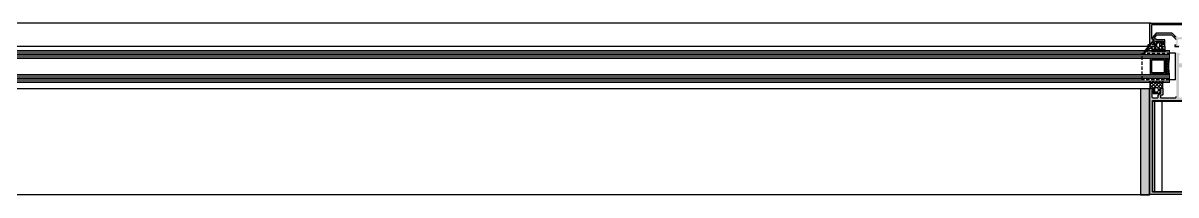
# Model space of a CAD drawing. Header units: millimetres. Extents: x 809 to 8159, y 33 to 4533.
# Drawn here: x 3006 to 3093.2, y 3467.1 to 3480 of the extents above; entities that cross this region are included whole.
import ezdxf

# ---------------------------------------------------------------- set-up
doc = ezdxf.new("R2010")
doc.units = ezdxf.units.MM
doc.linetypes.add('HIDDEN', pattern=[0.375, 0.25, -0.125])
for name, color, linetype in [('3', 11, 'Continuous'), ('5', 11, 'Continuous'), ('FITILLER', 240, 'Continuous'), ('GORUNUS-TARAMA', 11, 'Continuous')]:
    doc.layers.add(name, color=color, linetype=linetype)
doc.layers.add('cam', color=5, linetype='Continuous', lineweight=0)

# ---------------------------------------------------------------- blocks, each defined once
blk = doc.blocks.new('ajsdfxcvzx')
h = blk.add_hatch(color=256)
edge = h.paths.add_edge_path()
edge.add_arc((35051.962, -5111.428), 0.05, 0, 90)
edge.add_line((35051.962, -5111.378), (35047.322, -5111.378))
edge.add_arc((35047.322, -5111.428), 0.05, 90, 180)
edge.add_line((35047.272, -5111.428), (35047.272, -5112.382))
edge.add_line((35047.272, -5112.382), (35047.404, -5112.493))
edge.add_arc((35047.372, -5112.531), 0.05, -40, 50, ccw=False)
edge.add_line((35047.41, -5112.563), (35047.177, -5112.841))
edge.add_arc((35047.162, -5112.828), 0.02, 180, 320, ccw=False)
edge.add_line((35047.142, -5112.828), (35047.142, -5111.298))
edge.add_arc((35047.192, -5111.298), 0.05, 90, 180, ccw=False)
edge.add_line((35047.192, -5111.248), (35052.092, -5111.248))
edge.add_arc((35052.092, -5111.298), 0.05, 0, 90, ccw=False)
edge.add_line((35052.142, -5111.298), (35052.142, -5112.828))
edge.add_arc((35052.122, -5112.828), 0.02, -140, 0, ccw=False)
edge.add_line((35052.107, -5112.841), (35051.873, -5112.563))
edge.add_arc((35051.912, -5112.531), 0.05, 130, 220, ccw=False)
edge.add_line((35051.88, -5112.493), (35052.012, -5112.382))
edge.add_line((35052.012, -5112.382), (35052.012, -5111.428))
h = blk.add_hatch(color=256)
edge = h.paths.add_edge_path()
edge.add_line((35051.12, -5112.622), (35051.719, -5112.622))
edge.add_line((35051.719, -5112.622), (35051.954, -5112.902))
edge.add_line((35051.954, -5112.902), (35051.75, -5112.902))
edge.add_line((35051.75, -5112.902), (35051.75, -5112.972))
edge.add_arc((35051.8, -5112.972), 0.05, 180, 270)
edge.add_line((35051.8, -5113.022), (35052.137, -5113.022))
edge.add_line((35052.137, -5113.022), (35052.137, -5112.916))
edge.add_line((35052.137, -5112.916), (35051.838, -5112.56))
edge.add_arc((35051.877, -5112.528), 0.05, 130, 220, ccw=False)
edge.add_line((35051.844, -5112.49), (35051.934, -5112.415))
edge.add_arc((35051.902, -5112.377), 0.05, 310, 400)
edge.add_line((35051.94, -5112.344), (35051.684, -5112.04))
edge.add_arc((35051.646, -5112.072), 0.05, 40, 90)
edge.add_line((35051.646, -5112.022), (35050.466, -5112.022))
edge.add_arc((35050.466, -5112.072), 0.05, 90, 135)
edge.add_line((35050.431, -5112.036), (35050.254, -5112.214))
edge.add_line((35050.254, -5112.214), (35050.254, -5112.256))
edge.add_line((35050.254, -5112.256), (35050.211, -5112.256))
edge.add_line((35050.211, -5112.256), (35050.157, -5112.311))
edge.add_arc((35050.121, -5112.276), 0.05, 270, 315, ccw=False)
edge.add_line((35050.121, -5112.326), (35049.163, -5112.326))
edge.add_arc((35049.163, -5112.276), 0.05, 225, 270, ccw=False)
edge.add_line((35049.127, -5112.311), (35049.072, -5112.256))
edge.add_line((35049.072, -5112.256), (35049.03, -5112.256))
edge.add_line((35049.03, -5112.256), (35049.03, -5112.214))
edge.add_line((35049.03, -5112.214), (35048.853, -5112.036))
edge.add_arc((35048.817, -5112.072), 0.05, 45, 90)
edge.add_line((35048.817, -5112.022), (35047.638, -5112.022))
edge.add_arc((35047.638, -5112.072), 0.05, 90, 140)
edge.add_line((35047.599, -5112.04), (35047.344, -5112.344))
edge.add_arc((35047.382, -5112.377), 0.05, 140, 230)
edge.add_line((35047.35, -5112.415), (35047.439, -5112.49))
edge.add_arc((35047.407, -5112.528), 0.05, -40, 50, ccw=False)
edge.add_line((35047.446, -5112.56), (35047.147, -5112.916))
edge.add_line((35047.147, -5112.916), (35047.147, -5113.022))
edge.add_line((35047.147, -5113.022), (35047.484, -5113.022))
edge.add_arc((35047.484, -5112.972), 0.05, 270, 360)
edge.add_line((35047.534, -5112.972), (35047.534, -5112.902))
edge.add_line((35047.534, -5112.902), (35047.329, -5112.902))
edge.add_line((35047.329, -5112.902), (35047.564, -5112.622))
edge.add_line((35047.564, -5112.622), (35048.164, -5112.622))
edge.add_line((35048.164, -5112.622), (35048.164, -5112.902))
edge.add_line((35048.164, -5112.902), (35048.034, -5112.902))
edge.add_line((35048.034, -5112.902), (35048.034, -5112.972))
edge.add_arc((35048.084, -5112.972), 0.05, 180, 270)
edge.add_line((35048.084, -5113.022), (35048.284, -5113.022))
edge.add_line((35048.284, -5113.022), (35048.284, -5112.552))
edge.add_arc((35048.234, -5112.552), 0.05, 360, 450)
edge.add_line((35048.234, -5112.502), (35047.658, -5112.502))
edge.add_arc((35047.658, -5112.452), 0.05, 230, 270, ccw=False)
edge.add_line((35047.626, -5112.49), (35047.519, -5112.4))
edge.add_arc((35047.551, -5112.362), 0.05, 140, 230, ccw=False)
edge.add_line((35047.513, -5112.33), (35047.655, -5112.16))
edge.add_arc((35047.694, -5112.192), 0.05, 90, 140, ccw=False)
edge.add_line((35047.694, -5112.142), (35048.768, -5112.142))
edge.add_arc((35048.768, -5112.192), 0.05, 45, 90, ccw=False)
edge.add_line((35048.803, -5112.156), (35049.127, -5112.481))
edge.add_arc((35049.092, -5112.516), 0.05, 0, 45, ccw=False)
edge.add_line((35049.142, -5112.516), (35049.142, -5112.922))
edge.add_line((35049.142, -5112.922), (35049.042, -5112.922))
edge.add_line((35049.042, -5112.922), (35049.042, -5113.022))
edge.add_line((35049.042, -5113.022), (35049.342, -5113.022))
edge.add_arc((35049.342, -5112.972), 0.05, 270, 360)
edge.add_line((35049.392, -5112.972), (35049.392, -5112.902))
edge.add_line((35049.392, -5112.902), (35049.262, -5112.902))
edge.add_line((35049.262, -5112.902), (35049.262, -5112.526))
edge.add_arc((35049.312, -5112.526), 0.05, 90, 180, ccw=False)
edge.add_line((35049.312, -5112.476), (35049.972, -5112.476))
edge.add_arc((35049.972, -5112.526), 0.05, 0, 90, ccw=False)
edge.add_line((35050.022, -5112.526), (35050.022, -5112.902))
edge.add_line((35050.022, -5112.902), (35049.892, -5112.902))
edge.add_line((35049.892, -5112.902), (35049.892, -5112.972))
edge.add_arc((35049.942, -5112.972), 0.05, 180, 270)
edge.add_line((35049.942, -5113.022), (35050.242, -5113.022))
edge.add_line((35050.242, -5113.022), (35050.242, -5112.922))
edge.add_line((35050.242, -5112.922), (35050.142, -5112.922))
edge.add_line((35050.142, -5112.922), (35050.142, -5112.516))
edge.add_arc((35050.192, -5112.516), 0.05, 135, 180, ccw=False)
edge.add_line((35050.157, -5112.481), (35050.481, -5112.156))
edge.add_arc((35050.516, -5112.192), 0.05, 90, 135, ccw=False)
edge.add_line((35050.516, -5112.142), (35051.59, -5112.142))
edge.add_arc((35051.59, -5112.192), 0.05, 40, 90, ccw=False)
edge.add_line((35051.628, -5112.16), (35051.771, -5112.33))
edge.add_arc((35051.733, -5112.362), 0.05, -50, 40, ccw=False)
edge.add_line((35051.765, -5112.4), (35051.658, -5112.49))
edge.add_arc((35051.625, -5112.452), 0.05, 270, 310, ccw=False)
edge.add_line((35051.625, -5112.502), (35051.05, -5112.502))
edge.add_arc((35051.05, -5112.552), 0.05, 90, 180)
edge.add_line((35051, -5112.552), (35051, -5113.022))
edge.add_line((35051, -5113.022), (35051.2, -5113.022))
edge.add_arc((35051.2, -5112.972), 0.05, 270, 360)
edge.add_line((35051.25, -5112.972), (35051.25, -5112.902))
edge.add_line((35051.25, -5112.902), (35051.12, -5112.902))
edge.add_line((35051.12, -5112.902), (35051.12, -5112.622))
h = blk.add_hatch(color=256)
edge = h.paths.add_edge_path()
edge.add_line((35047.392, -5116.242), (35047.392, -5116.312))
edge.add_line((35047.392, -5116.312), (35047.302, -5116.312))
edge.add_line((35047.302, -5116.312), (35047.302, -5116.792))
edge.add_arc((35047.402, -5116.792), 0.1, -180, -90)
edge.add_line((35047.402, -5116.892), (35047.682, -5116.892))
edge.add_arc((35047.682, -5116.792), 0.1, -90, 0)
edge.add_line((35047.782, -5116.792), (35047.782, -5116.712))
edge.add_arc((35047.832, -5116.712), 0.05, 135, 180, ccw=False)
edge.add_line((35047.797, -5116.677), (35047.967, -5116.506))
edge.add_arc((35047.932, -5116.471), 0.05, -45, 0)
edge.add_line((35047.982, -5116.471), (35047.982, -5116.312))
edge.add_line((35047.982, -5116.312), (35047.892, -5116.312))
edge.add_line((35047.892, -5116.312), (35047.892, -5116.242))
edge.add_arc((35047.942, -5116.242), 0.05, -270, -180, ccw=False)
edge.add_line((35047.942, -5116.192), (35048.142, -5116.192))
edge.add_line((35048.142, -5116.192), (35048.142, -5116.632))
edge.add_arc((35048.092, -5116.632), 0.05, -90, 0, ccw=False)
edge.add_line((35048.092, -5116.682), (35048.025, -5116.682))
edge.add_arc((35048.025, -5116.732), 0.05, 90, 135)
edge.add_line((35047.989, -5116.696), (35047.957, -5116.729))
edge.add_arc((35047.992, -5116.765), 0.05, 135, 180)
edge.add_line((35047.942, -5116.765), (35047.942, -5116.842))
edge.add_arc((35047.992, -5116.842), 0.05, -180, -90)
edge.add_line((35047.992, -5116.892), (35048.242, -5116.892))
edge.add_line((35048.242, -5116.892), (35048.612, -5116.892))
edge.add_line((35048.612, -5116.892), (35048.642, -5116.922))
edge.add_line((35048.642, -5116.922), (35048.672, -5116.892))
edge.add_line((35048.672, -5116.892), (35049.042, -5116.892))
edge.add_arc((35049.05, -5116.8), 0.0919, -95.07053, 0.95505)
edge.add_line((35049.142, -5116.799), (35049.142, -5114.522))
edge.add_arc((35049.142, -5114.502), 0.02, -90, 90)
edge.add_line((35049.142, -5114.482), (35049.142, -5114.462))
edge.add_arc((35049.142, -5114.442), 0.02, -90, 90)
edge.add_line((35049.142, -5114.422), (35049.142, -5113.492))
edge.add_line((35049.142, -5113.492), (35049.282, -5113.492))
edge.add_arc((35049.282, -5113.552), 0.06, 0, 90, ccw=False)
edge.add_line((35049.342, -5113.552), (35049.412, -5113.552))
edge.add_arc((35049.412, -5113.582), 0.03, 0, 90, ccw=False)
edge.add_line((35049.442, -5113.582), (35049.442, -5113.622))
edge.add_arc((35049.412, -5113.622), 0.03, -90, 0, ccw=False)
edge.add_line((35049.412, -5113.652), (35049.342, -5113.652))
edge.add_line((35049.342, -5113.652), (35049.342, -5114.292))
edge.add_line((35049.342, -5114.292), (35049.592, -5114.292))
edge.add_line((35049.592, -5114.292), (35049.642, -5114.342))
edge.add_line((35049.642, -5114.342), (35049.692, -5114.292))
edge.add_line((35049.692, -5114.292), (35049.942, -5114.292))
edge.add_line((35049.942, -5114.292), (35049.942, -5113.652))
edge.add_line((35049.942, -5113.652), (35049.872, -5113.652))
edge.add_arc((35049.872, -5113.622), 0.03, -180, -90, ccw=False)
edge.add_line((35049.842, -5113.622), (35049.842, -5113.582))
edge.add_arc((35049.872, -5113.582), 0.03, -270, -180, ccw=False)
edge.add_line((35049.872, -5113.552), (35049.942, -5113.552))
edge.add_arc((35050.002, -5113.552), 0.06, 90, 180, ccw=False)
edge.add_line((35050.002, -5113.492), (35050.142, -5113.492))
edge.add_line((35050.142, -5113.492), (35050.142, -5114.422))
edge.add_arc((35050.142, -5114.442), 0.02, 90, 270)
edge.add_line((35050.142, -5114.462), (35050.142, -5114.482))
edge.add_arc((35050.142, -5114.502), 0.02, 90, 270)
edge.add_line((35050.142, -5114.522), (35050.142, -5116.799))
edge.add_arc((35050.234, -5116.8), 0.0919, 179.04495, 275.07053)
edge.add_line((35050.242, -5116.892), (35050.612, -5116.892))
edge.add_line((35050.612, -5116.892), (35050.642, -5116.922))
edge.add_line((35050.642, -5116.922), (35050.672, -5116.892))
edge.add_line((35050.672, -5116.892), (35051.042, -5116.892))
edge.add_line((35051.042, -5116.892), (35051.292, -5116.892))
edge.add_arc((35051.292, -5116.842), 0.05, -90, 0)
edge.add_line((35051.342, -5116.842), (35051.342, -5116.765))
edge.add_arc((35051.292, -5116.765), 0.05, 0, 45)
edge.add_line((35051.327, -5116.729), (35051.294, -5116.696))
edge.add_arc((35051.259, -5116.732), 0.05, 45, 90)
edge.add_line((35051.259, -5116.682), (35051.192, -5116.682))
edge.add_arc((35051.192, -5116.632), 0.05, -180, -90, ccw=False)
edge.add_line((35051.142, -5116.632), (35051.142, -5116.192))
edge.add_line((35051.142, -5116.192), (35051.342, -5116.192))
edge.add_arc((35051.342, -5116.242), 0.05, 0, 90, ccw=False)
edge.add_line((35051.392, -5116.242), (35051.392, -5116.312))
edge.add_line((35051.392, -5116.312), (35051.302, -5116.312))
edge.add_line((35051.302, -5116.312), (35051.302, -5116.471))
edge.add_arc((35051.352, -5116.471), 0.05, 180, 225)
edge.add_line((35051.317, -5116.506), (35051.487, -5116.677))
edge.add_arc((35051.452, -5116.712), 0.05, 0, 45, ccw=False)
edge.add_line((35051.502, -5116.712), (35051.502, -5116.792))
edge.add_arc((35051.602, -5116.792), 0.1, -180, -90)
edge.add_line((35051.602, -5116.892), (35051.882, -5116.892))
edge.add_arc((35051.882, -5116.792), 0.1, -90, 0)
edge.add_line((35051.982, -5116.792), (35051.982, -5116.312))
edge.add_line((35051.982, -5116.312), (35051.892, -5116.312))
edge.add_line((35051.892, -5116.312), (35051.892, -5116.242))
edge.add_arc((35051.942, -5116.242), 0.05, -270, -180, ccw=False)
edge.add_line((35051.942, -5116.192), (35052.142, -5116.192))
edge.add_line((35052.142, -5116.192), (35052.142, -5124.185))
edge.add_line((35052.142, -5124.185), (35047.142, -5124.185))
edge.add_line((35047.142, -5124.185), (35047.142, -5116.192))
edge.add_line((35047.142, -5116.192), (35047.342, -5116.192))
edge.add_arc((35047.342, -5116.242), 0.05, 0, 90, ccw=False)
h.paths.add_polyline_path([(35051.94, -5117.085), (35051.94, -5123.985), (35047.34, -5123.985), (35047.34, -5117.085), (35049.64, -5117.085)], flags=16)
edge = h.paths.add_edge_path(flags=16)
edge.add_arc((35049.44, -5114.685), 0.1, 90, 180)
edge.add_line((35049.34, -5114.685), (35049.34, -5116.785))
edge.add_arc((35049.44, -5116.785), 0.1, -180, -90)
edge.add_line((35049.44, -5116.885), (35049.84, -5116.885))
edge.add_arc((35049.84, -5116.785), 0.1, -90, 0)
edge.add_line((35049.94, -5116.785), (35049.94, -5114.685))
edge.add_arc((35049.84, -5114.685), 0.1, 0, 90)
edge.add_line((35049.84, -5114.585), (35049.44, -5114.585))
h = blk.add_hatch()
h.set_pattern_fill('NET', color=256, angle=-90, style=0)
h.set_pattern_definition([(270, (35056.09976, -5172.36346), (-0.125, 2e-17), []), (180, (35056.09976, -5172.36346), (1e-17, 0.125), [])])
h.paths.add_polyline_path([(35048.348, -5113.942), (35048.348, -5115.104), (35048.646, -5115.104), (35048.606, -5114.906), (35048.586, -5114.667), (35048.586, -5114.409), (35048.616, -5114.081), (35048.636, -5113.942)])
at = {"layer": 'FITILLER'}
h = blk.add_hatch(dxfattribs=at)
h.set_pattern_fill('NET', color=256, scale=1.5, angle=-45, style=0)
h.set_pattern_definition([(315, (35064.13, -5098.60583), (0.1325825, 0.1325825), []), (45, (35064.13, -5098.60583), (-0.1325825, 0.1325825), [])])
edge = h.paths.add_edge_path(flags=16)
edge.add_arc((35047.759, -5112.85), 0.1, 90, 180)
edge.add_line((35047.659, -5112.85), (35047.659, -5112.975))
edge.add_arc((35047.759, -5112.975), 0.1, 180, 270)
edge.add_line((35047.759, -5113.075), (35047.809, -5113.075))
edge.add_arc((35047.809, -5112.975), 0.1, 270, 360)
edge.add_line((35047.909, -5112.975), (35047.909, -5112.85))
edge.add_arc((35047.809, -5112.85), 0.1, 360, 450)
edge.add_line((35047.809, -5112.75), (35047.759, -5112.75))
edge = h.paths.add_edge_path()
edge.add_arc((35046.801, -5113.007), 0.2, 319.76686, 350)
edge.add_line((35046.998, -5113.041), (35047.021, -5112.907))
edge.add_arc((35047.071, -5112.915), 0.05, 105, 170, ccw=False)
edge.add_line((35047.058, -5112.867), (35047.127, -5112.848))
edge.add_line((35047.127, -5112.848), (35047.127, -5113.025))
edge.add_line((35047.127, -5113.025), (35047.509, -5113.025))
edge.add_arc((35047.509, -5112.975), 0.05, 270, 360)
edge.add_line((35047.559, -5112.975), (35047.559, -5112.855))
edge.add_line((35047.559, -5112.855), (35047.459, -5112.855))
edge.add_line((35047.459, -5112.855), (35047.459, -5112.805))
edge.add_line((35047.459, -5112.805), (35047.534, -5112.675))
edge.add_arc((35047.578, -5112.7), 0.05, 90, 150, ccw=False)
edge.add_line((35047.578, -5112.65), (35047.991, -5112.65))
edge.add_arc((35047.991, -5112.7), 0.05, 30, 90, ccw=False)
edge.add_line((35048.034, -5112.675), (35048.109, -5112.805))
edge.add_line((35048.109, -5112.805), (35048.109, -5112.855))
edge.add_line((35048.109, -5112.855), (35048.009, -5112.855))
edge.add_line((35048.009, -5112.855), (35048.009, -5112.975))
edge.add_arc((35048.059, -5112.975), 0.05, 180, 270)
edge.add_line((35048.059, -5113.025), (35048.284, -5113.025))
edge.add_line((35048.284, -5113.025), (35048.284, -5113.375))
edge.add_line((35048.284, -5113.375), (35048.134, -5113.375))
edge.add_line((35048.134, -5113.375), (35048.134, -5113.225))
edge.add_arc((35048.084, -5113.225), 0.05, 0, 90)
edge.add_line((35048.084, -5113.175), (35048.064, -5113.175))
edge.add_arc((35048.064, -5113.225), 0.05, 90, 180)
edge.add_line((35048.014, -5113.225), (35048.014, -5113.375))
edge.add_line((35048.014, -5113.375), (35047.864, -5113.375))
edge.add_line((35047.864, -5113.375), (35047.864, -5113.225))
edge.add_arc((35047.814, -5113.225), 0.05, 0, 90)
edge.add_line((35047.814, -5113.175), (35047.794, -5113.175))
edge.add_arc((35047.794, -5113.225), 0.05, 90, 180)
edge.add_line((35047.744, -5113.225), (35047.744, -5113.375))
edge.add_line((35047.744, -5113.375), (35047.594, -5113.375))
edge.add_line((35047.594, -5113.375), (35047.594, -5113.225))
edge.add_arc((35047.544, -5113.225), 0.05, 0, 90)
edge.add_line((35047.544, -5113.175), (35047.524, -5113.175))
edge.add_arc((35047.524, -5113.225), 0.05, 90, 180)
edge.add_line((35047.474, -5113.225), (35047.474, -5113.375))
edge.add_line((35047.474, -5113.375), (35047.324, -5113.375))
edge.add_line((35047.324, -5113.375), (35047.324, -5113.225))
edge.add_arc((35047.274, -5113.225), 0.05, 0, 90)
edge.add_line((35047.274, -5113.175), (35047.166, -5113.175))
edge.add_arc((35047.166, -5113.225), 0.05, 90, 130)
edge.add_line((35047.134, -5113.187), (35046.815, -5113.454))
edge.add_arc((35046.777, -5113.422), 0.05, 139.76686, 319.76686, ccw=False)
edge.add_line((35046.739, -5113.389), (35046.953, -5113.136))
h = blk.add_hatch(dxfattribs=at)
h.set_pattern_fill('NET', color=256, scale=1.5, angle=-45, style=0)
h.set_pattern_definition([(315, (35059.88848, -5102.58182), (0.1325825, 0.1325825), []), (45, (35059.88848, -5102.58182), (-0.1325825, 0.1325825), [])])
edge = h.paths.add_edge_path(flags=16)
edge.add_arc((35047.667, -5116.213), 0.1, 0, 90, ccw=False)
edge.add_line((35047.767, -5116.213), (35047.767, -5116.372))
edge.add_arc((35047.667, -5116.372), 0.1, -90, 0, ccw=False)
edge.add_line((35047.667, -5116.472), (35047.617, -5116.472))
edge.add_arc((35047.617, -5116.372), 0.1, 180, 270, ccw=False)
edge.add_line((35047.517, -5116.372), (35047.517, -5116.213))
edge.add_arc((35047.617, -5116.213), 0.1, 90, 180, ccw=False)
edge.add_line((35047.617, -5116.113), (35047.667, -5116.113))
edge = h.paths.add_edge_path()
edge.add_line((35048.142, -5116.197), (35048.142, -5115.68))
edge.add_arc((35048.132, -5115.68), 0.01, 360, 495)
edge.add_line((35048.125, -5115.673), (35048.014, -5115.784))
edge.add_arc((35048.008, -5115.777), 0.00893, 225, 315, ccw=False)
edge.add_line((35048.001, -5115.784), (35047.892, -5115.674))
edge.add_arc((35047.886, -5115.681), 0.00893, 45, 135)
edge.add_line((35047.879, -5115.674), (35047.77, -5115.784))
edge.add_arc((35047.764, -5115.777), 0.00893, 225, 315, ccw=False)
edge.add_line((35047.758, -5115.784), (35047.648, -5115.674))
edge.add_arc((35047.642, -5115.681), 0.00893, 45, 135)
edge.add_line((35047.636, -5115.674), (35047.526, -5115.784))
edge.add_arc((35047.52, -5115.777), 0.00893, 225, 315, ccw=False)
edge.add_line((35047.514, -5115.784), (35047.404, -5115.674))
edge.add_arc((35047.398, -5115.681), 0.00893, 45, 135)
edge.add_line((35047.392, -5115.674), (35047.282, -5115.784))
edge.add_arc((35047.276, -5115.777), 0.00893, 225, 315, ccw=False)
edge.add_line((35047.27, -5115.784), (35047.159, -5115.673))
edge.add_arc((35047.152, -5115.68), 0.01, 45, 180)
edge.add_line((35047.142, -5115.68), (35047.142, -5116.197))
edge.add_line((35047.142, -5116.197), (35047.367, -5116.197))
edge.add_arc((35047.367, -5116.247), 0.05, 0, 90, ccw=False)
edge.add_line((35047.417, -5116.247), (35047.417, -5116.367))
edge.add_line((35047.417, -5116.367), (35047.317, -5116.367))
edge.add_line((35047.317, -5116.367), (35047.317, -5116.417))
edge.add_line((35047.317, -5116.417), (35047.392, -5116.547))
edge.add_arc((35047.435, -5116.522), 0.05, 210, 270)
edge.add_line((35047.435, -5116.572), (35047.849, -5116.572))
edge.add_arc((35047.849, -5116.522), 0.05, 270, 330)
edge.add_line((35047.892, -5116.547), (35047.967, -5116.417))
edge.add_line((35047.967, -5116.417), (35047.967, -5116.367))
edge.add_line((35047.967, -5116.367), (35047.867, -5116.367))
edge.add_line((35047.867, -5116.367), (35047.867, -5116.247))
edge.add_arc((35047.917, -5116.247), 0.05, 90, 180, ccw=False)
edge.add_line((35047.917, -5116.197), (35048.142, -5116.197))
h = blk.add_hatch(dxfattribs=at)
h.set_pattern_fill('DOTS', color=256, scale=1.2, angle=-135, style=0)
h.set_pattern_definition([(225, (35188.70366, -5022.02654), (0.026516504, -0.079549513), [0, -0.075])])
h.paths.add_polyline_path([(35047.128, -5116.222), (35046.447, -5116.222), (35046.447, -5124.219), (35047.128, -5124.219)])
at = {"linetype": 'HIDDEN'}
for p, q in [((35046.559, -5113.522), (35048.642, -5113.522)), ((35046.559, -5115.522), (35046.559, -5113.522)), ((35048.619, -5115.522), (35046.559, -5115.522))]:
    blk.add_line(p, q, dxfattribs=at)
blk.add_line((35048.638, -5113.522), (35048.642, -5113.522))
at = {"elevation": 0}
blk.add_lwpolyline([(35052.012, -5111.428, 0.414214), (35051.962, -5111.378), (35047.322, -5111.378, 0.414214), (35047.272, -5111.428), (35047.272, -5112.382), (35047.404, -5112.493, -0.414214), (35047.41, -5112.563), (35047.177, -5112.841, -0.700208), (35047.142, -5112.828), (35047.142, -5111.298, -0.414214), (35047.192, -5111.248), (35052.092, -5111.248, -0.414214), (35052.142, -5111.298), (35052.142, -5112.828, -0.700208), (35052.107, -5112.841), (35051.873, -5112.563, -0.414214), (35051.88, -5112.493), (35052.012, -5112.382)], format="xyb", close=True, dxfattribs=at)
for points in [[(35049.127, -5112.311), (35049.072, -5112.256), (35049.03, -5112.256), (35049.03, -5112.214), (35048.853, -5112.036, 0.198912), (35048.817, -5112.022), (35047.638, -5112.022, 0.221695), (35047.599, -5112.04), (35047.344, -5112.344, 0.414214), (35047.35, -5112.415), (35047.439, -5112.49, -0.414214), (35047.446, -5112.56), (35047.147, -5112.916), (35047.147, -5113.022), (35047.484, -5113.022, 0.414214), (35047.534, -5112.972), (35047.534, -5112.902), (35047.329, -5112.902), (35047.564, -5112.622), (35048.164, -5112.622), (35048.164, -5112.902), (35048.034, -5112.902), (35048.034, -5112.972, 0.414214), (35048.084, -5113.022), (35048.284, -5113.022), (35048.284, -5112.552, 0.414214), (35048.234, -5112.502), (35047.658, -5112.502, -0.176327), (35047.626, -5112.49), (35047.519, -5112.4, -0.414214), (35047.513, -5112.33), (35047.655, -5112.16, -0.221695), (35047.694, -5112.142), (35048.768, -5112.142, -0.198912), (35048.803, -5112.156), (35049.127, -5112.481, -0.198912)], [(35049.142, -5112.922), (35049.042, -5112.922), (35049.042, -5113.022), (35049.342, -5113.022, 0.414214)], [(35052.142, -5124.185), (35047.142, -5124.185), (35047.142, -5116.192), (35047.342, -5116.192, -0.414214), (35047.392, -5116.242), (35047.392, -5116.312), (35047.302, -5116.312), (35047.302, -5116.792, 0.414214), (35047.402, -5116.892), (35047.682, -5116.892, 0.414214), (35047.782, -5116.792), (35047.782, -5116.712, -0.198912), (35047.797, -5116.677), (35047.967, -5116.506, 0.198912), (35047.982, -5116.471), (35047.982, -5116.312), (35047.892, -5116.312), (35047.892, -5116.242, -0.414214), (35047.942, -5116.192), (35048.142, -5116.192), (35048.142, -5116.632, -0.414214), (35048.092, -5116.682), (35048.025, -5116.682, 0.198912), (35047.989, -5116.696), (35047.957, -5116.729, 0.198912), (35047.942, -5116.765), (35047.942, -5116.842, 0.414214), (35047.992, -5116.892), (35048.242, -5116.892), (35048.612, -5116.892), (35048.642, -5116.922), (35048.672, -5116.892), (35049.042, -5116.892, 0.445362), (35049.142, -5116.799)]]:
    blk.add_lwpolyline(points, format="xyb", dxfattribs=at)
for points in [[(35048.342, -5113.918), (35048.342, -5115.104), (35047.196, -5115.104), (35047.196, -5113.918)], [(35048.242, -5114.018), (35048.242, -5115.004), (35047.296, -5115.004), (35047.296, -5114.018)], [(35048.348, -5113.942), (35048.348, -5115.104), (35048.646, -5115.104), (35048.606, -5114.906), (35048.586, -5114.667), (35048.586, -5114.409), (35048.616, -5114.081), (35048.636, -5113.942)], [(35051.94, -5117.085), (35051.94, -5123.985), (35047.34, -5123.985), (35047.34, -5117.085), (35049.64, -5117.085)]]:
    blk.add_lwpolyline(points, close=True, dxfattribs=at)
at = {"layer": '3'}
for p, q in [((35049.099, -5113.522), (35048.642, -5113.522)), ((35049.099, -5115.522), (35049.099, -5113.522)), ((35049.099, -5115.522), (35048.642, -5115.522))]:
    blk.add_line(p, q, dxfattribs=at)
at = {"layer": '5'}
for p, q in [((35047.23, -5111.248), (34913.529, -5111.248)), ((35047.142, -5113.022), (34913.529, -5113.022)), ((35047.142, -5116.222), (34913.529, -5116.222)), ((35047.142, -5124.222), (34913.529, -5124.222))]:
    blk.add_line(p, q, dxfattribs=at)
at = {"layer": 'cam'}
for p, q in [((34913.529, -5113.322), (35048.642, -5113.322)), ((34913.529, -5113.422), (35048.642, -5113.422)), ((34913.529, -5113.522), (35046.517, -5113.522)), ((34913.529, -5113.622), (35048.642, -5113.622)), ((34913.529, -5113.722), (35048.642, -5113.722)), ((34913.529, -5113.822), (35048.642, -5113.822)), ((34913.529, -5113.922), (35048.642, -5113.922)), ((35048.642, -5113.322), (35048.642, -5113.922)), ((34913.577, -5115.122), (35048.642, -5115.122)), ((34913.577, -5115.222), (35048.642, -5115.222)), ((34913.577, -5115.322), (35048.642, -5115.322)), ((34913.577, -5115.422), (35048.642, -5115.422)), ((34913.577, -5115.522), (35046.522, -5115.522)), ((34913.577, -5115.622), (35048.642, -5115.622)), ((34913.577, -5115.722), (35048.642, -5115.722)), ((35048.642, -5115.122), (35048.642, -5115.722))]:
    blk.add_line(p, q, dxfattribs=at)
at = {"layer": 'FITILLER', "elevation": 0}
for points in [[(35046.953, -5113.136, 0.132688), (35046.998, -5113.041), (35047.021, -5112.907, -0.291473), (35047.058, -5112.867), (35047.127, -5112.848), (35047.127, -5113.025), (35047.509, -5113.025, 0.414214), (35047.559, -5112.975), (35047.559, -5112.855), (35047.459, -5112.855), (35047.459, -5112.805), (35047.534, -5112.675, -0.267949), (35047.578, -5112.65), (35047.991, -5112.65, -0.267949), (35048.034, -5112.675), (35048.109, -5112.805), (35048.109, -5112.855), (35048.009, -5112.855), (35048.009, -5112.975, 0.414214), (35048.059, -5113.025), (35048.284, -5113.025), (35048.284, -5113.375), (35048.134, -5113.375), (35048.134, -5113.225, 0.414214), (35048.084, -5113.175), (35048.064, -5113.175, 0.414214), (35048.014, -5113.225), (35048.014, -5113.375), (35047.864, -5113.375), (35047.864, -5113.225, 0.414214), (35047.814, -5113.175), (35047.794, -5113.175, 0.414214), (35047.744, -5113.225), (35047.744, -5113.375), (35047.594, -5113.375), (35047.594, -5113.225, 0.414214), (35047.544, -5113.175), (35047.524, -5113.175, 0.414214), (35047.474, -5113.225), (35047.474, -5113.375), (35047.324, -5113.375), (35047.324, -5113.225, 0.414214), (35047.274, -5113.175), (35047.166, -5113.175, 0.176327), (35047.134, -5113.187), (35046.815, -5113.454, -1), (35046.739, -5113.389)], [(35047.759, -5112.75, 0.414214), (35047.659, -5112.85), (35047.659, -5112.975, 0.414214), (35047.759, -5113.075), (35047.809, -5113.075, 0.414214), (35047.909, -5112.975), (35047.909, -5112.85, 0.414214), (35047.809, -5112.75)], [(35048.142, -5116.197), (35048.142, -5115.68, 0.668179), (35048.125, -5115.673), (35048.014, -5115.784, -0.414214), (35048.001, -5115.784), (35047.892, -5115.674, 0.414214), (35047.879, -5115.674), (35047.77, -5115.784, -0.414214), (35047.758, -5115.784), (35047.648, -5115.674, 0.414214), (35047.636, -5115.674), (35047.526, -5115.784, -0.414214), (35047.514, -5115.784), (35047.404, -5115.674, 0.414214), (35047.392, -5115.674), (35047.282, -5115.784, -0.414214), (35047.27, -5115.784), (35047.159, -5115.673, 0.668179), (35047.142, -5115.68), (35047.142, -5116.197), (35047.367, -5116.197, -0.414214), (35047.417, -5116.247), (35047.417, -5116.367), (35047.317, -5116.367), (35047.317, -5116.417), (35047.392, -5116.547, 0.267949), (35047.435, -5116.572), (35047.849, -5116.572, 0.267949), (35047.892, -5116.547), (35047.967, -5116.417), (35047.967, -5116.367), (35047.867, -5116.367), (35047.867, -5116.247, -0.414214), (35047.917, -5116.197)], [(35047.667, -5116.113, -0.414214), (35047.767, -5116.213), (35047.767, -5116.372, -0.414214), (35047.667, -5116.472), (35047.617, -5116.472, -0.414214), (35047.517, -5116.372), (35047.517, -5116.213, -0.414214), (35047.617, -5116.113)]]:
    blk.add_lwpolyline(points, format="xyb", close=True, dxfattribs=at)
blk.add_lwpolyline([(35047.128, -5116.222), (35046.447, -5116.222), (35046.447, -5124.219), (35047.128, -5124.219)], close=True, dxfattribs=at)
at = {"layer": 'GORUNUS-TARAMA'}
for p, q in [((35047.357, -5117.142), (35047.357, -5123.977)), ((35047.357, -5117.142), (35051.926, -5117.142)), ((35047.5, -5117.142), (35047.5, -5123.977)), ((35048.058, -5117.142), (35048.058, -5123.977)), ((35047.357, -5123.977), (35051.926, -5123.977))]:
    blk.add_line(p, q, dxfattribs=at)

msp = doc.modelspace()

# ---------------------------------------------------------------- block references
at = {"layer": 'GORUNUS-TARAMA'}
msp.add_blockref('ajsdfxcvzx', (-31955.956, 8591.274), dxfattribs=at)

doc.saveas('drawing.dxf')
